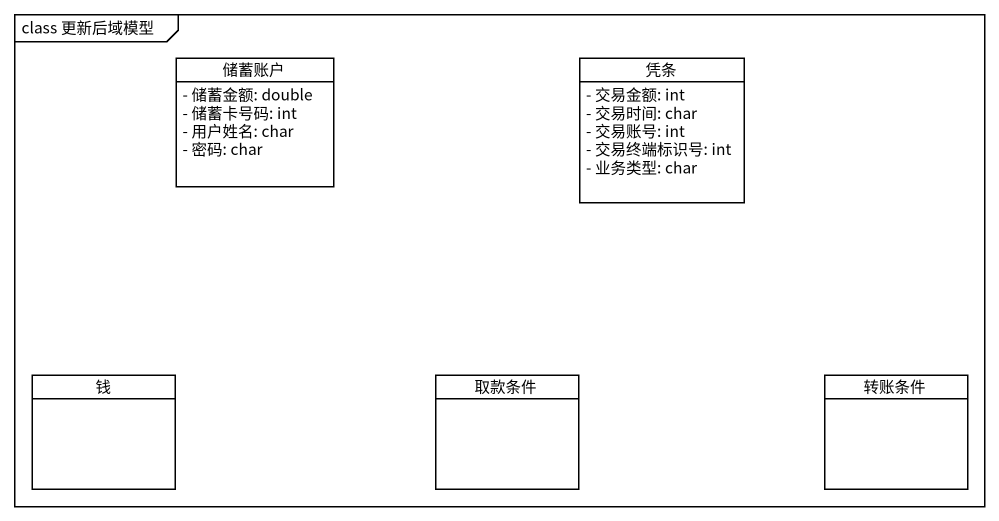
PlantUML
@startuml
mainframe class 更新后域模型
hide circle
hide empty members
skinparam classAttributeIconSize 0
class 储蓄账户 {
  - 储蓄金额: double
  - 储蓄卡号码: int
  - 用户姓名: char
  - 密码: char
}
class 凭条 {
  - 交易金额: int
  - 交易时间: char
  - 交易账号: int
  - 交易终端标识号: int
  - 业务类型: char
}
class 钱
class 取款条件
class 转账条件
@enduml
